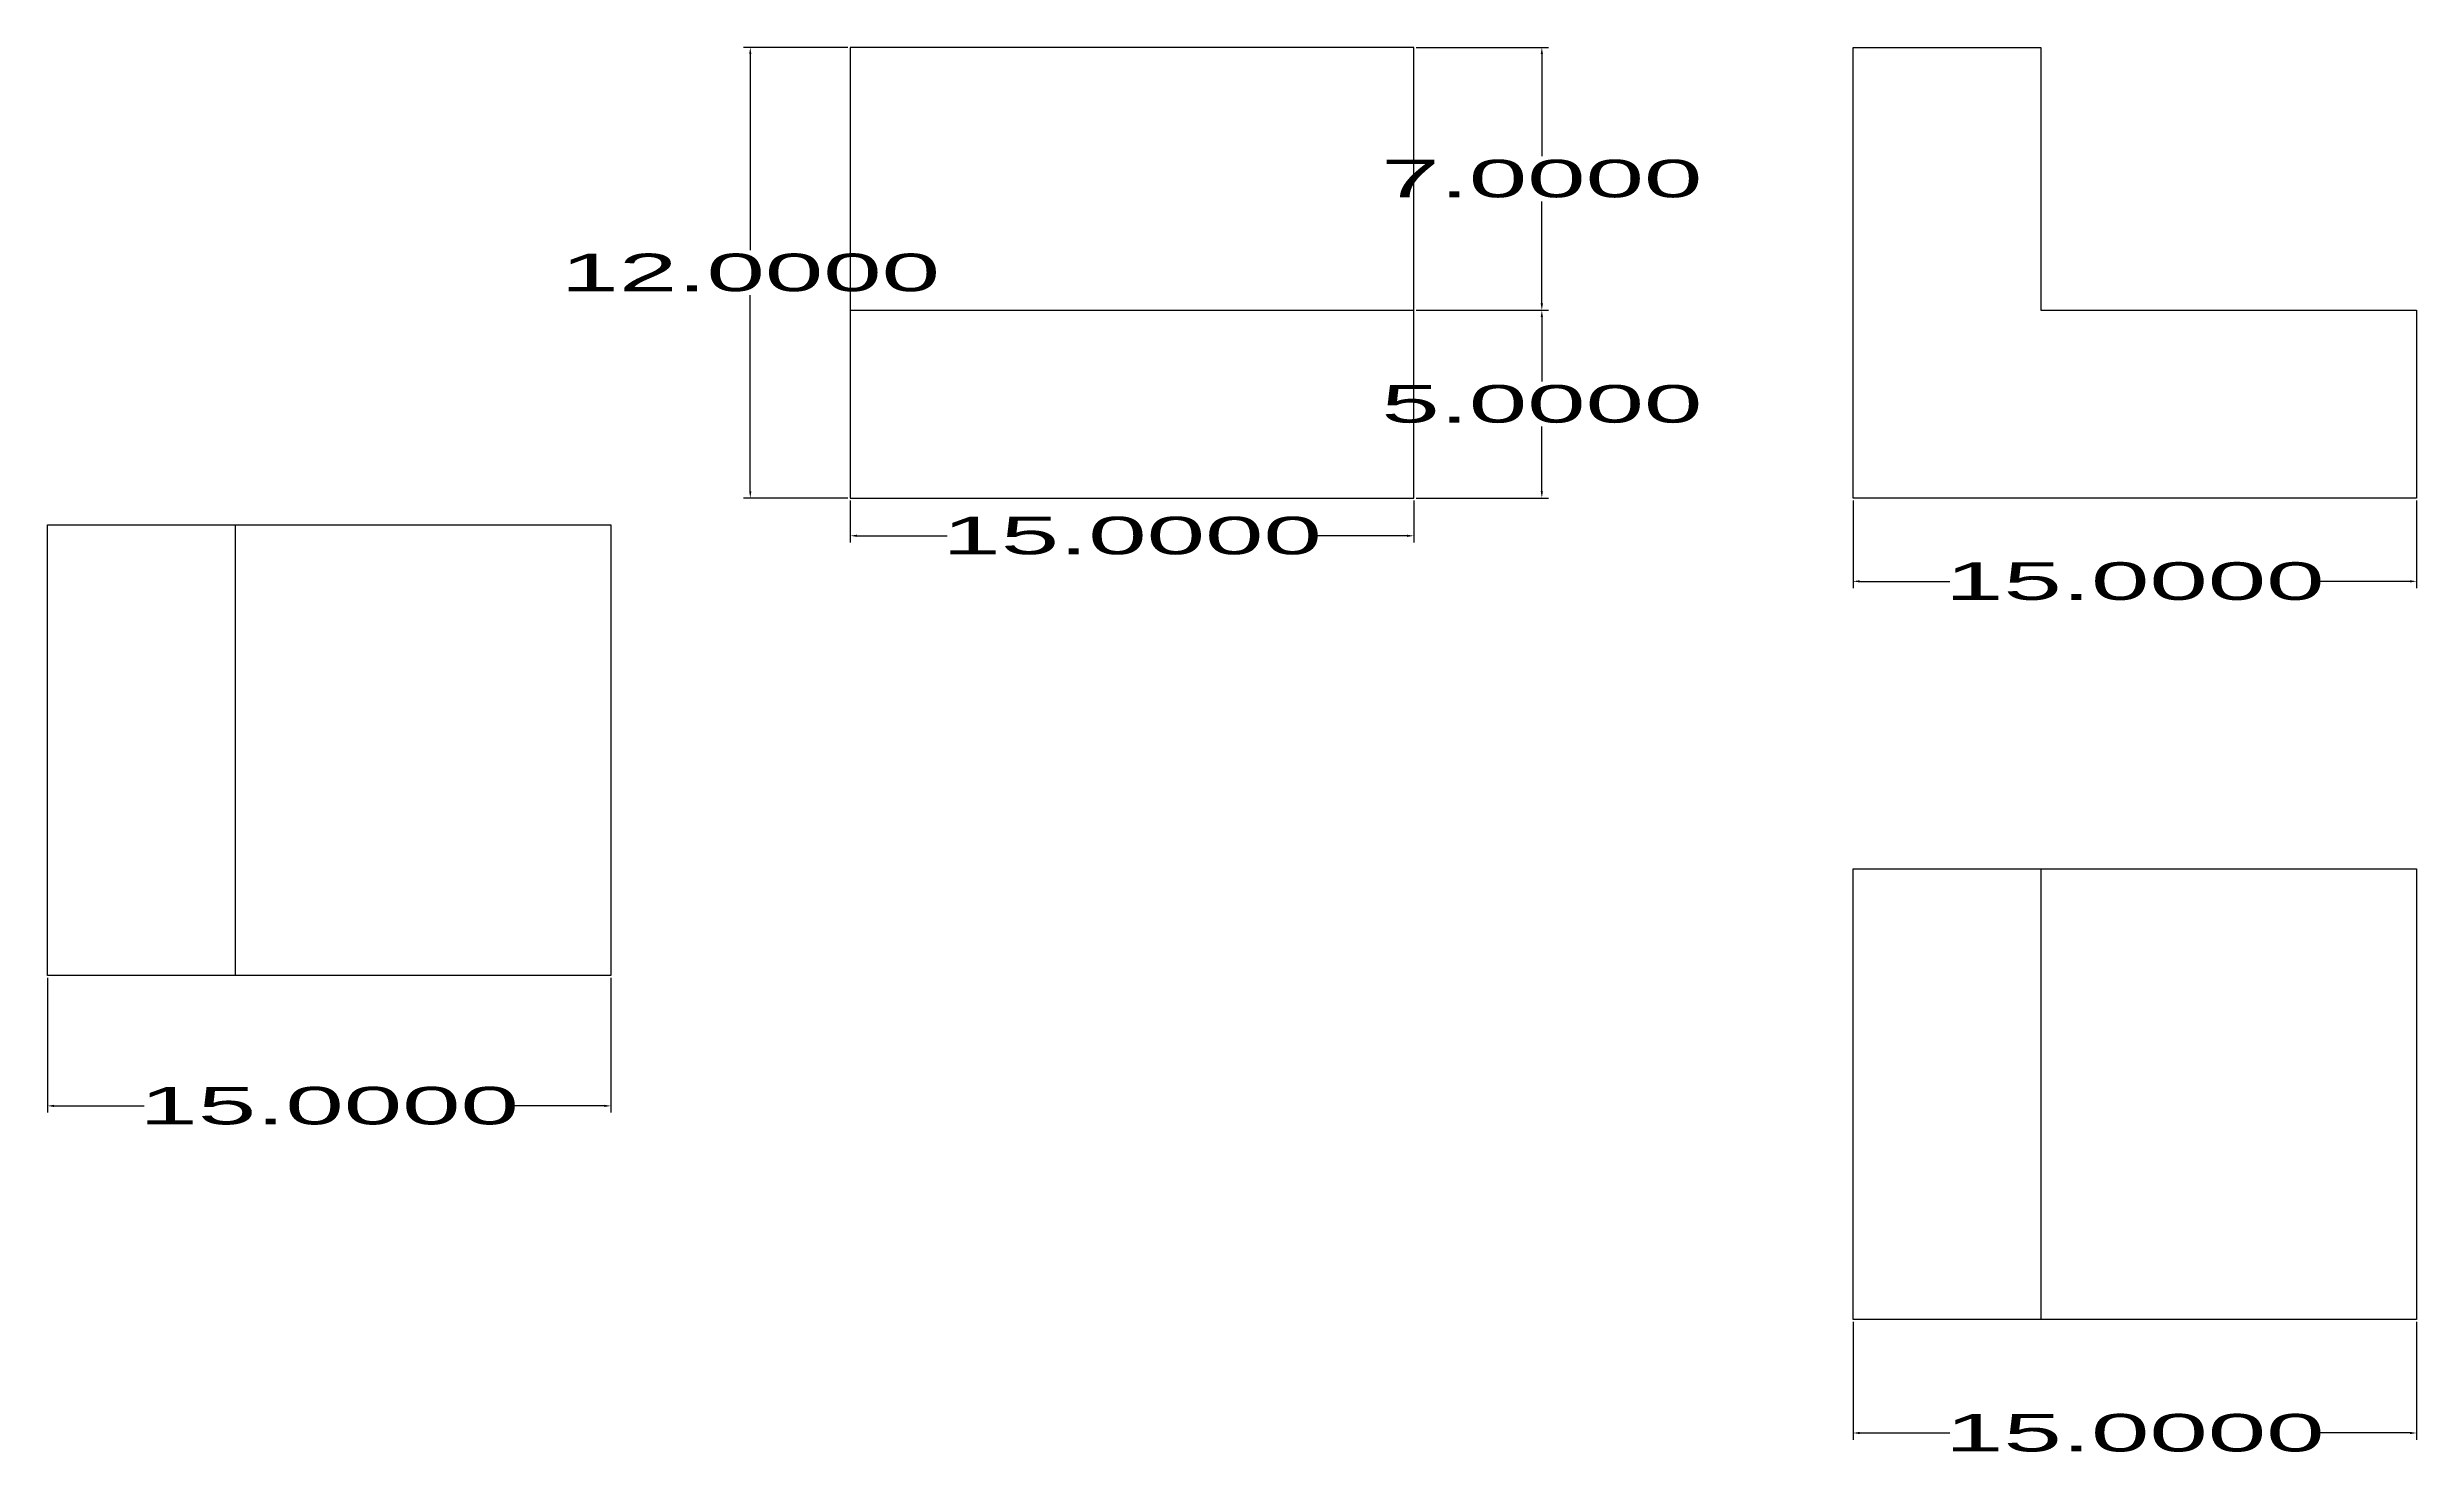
# Model space of a CAD drawing. Header units: inches. Extents: x 15 to 192, y -3 to 49.
# Drawn here: x 15 to 78.1, y -2.8 to 34.7 of the extents above; entities that cross this region are included whole.
import ezdxf

# ---------------------------------------------------------------- set-up
doc = ezdxf.new("R2010")
doc.units = ezdxf.units.IN
doc.header["$LTSCALE"] = 0.25
doc.header["$MEASUREMENT"] = 0
doc.styles.get("Standard").update_dxf_attribs({"font": 'arial.ttf', "width": 2, "height": 1})
doc.dimstyles.get("Standard").update_dxf_attribs({"dimtxt": 0.18, "dimasz": 0.18, "dimexe": 0.18, "dimexo": 0.0625, "dimgap": 0.09, "dimtad": 0, "dimtih": 1, "dimtoh": 1, "dimdec": 4, "dimzin": 0, "dimdsep": 46, "dimtxsty": 'Standard', "dimcen": 0.09, "dimadec": 0, "dimazin": 0, "dimtfac": 1, "dimtdec": 4, "dimtofl": 0, "dimtmove": 0, "dimatfit": 3, "dimfxl": 1, "dimtolj": 1, "dimtzin": 0, "dimarcsym": 0})

# ---------------------------------------------------------------- blocks, each defined once
blk = doc.blocks.new('*D5')
at = {"color": 0, "lineweight": -2, "transparency": 16777216}
for p, q in [((36.368, 22.65), (36.368, 21.526)), ((51.368, 22.65), (51.368, 21.526)), ((36.548, 21.706), (38.947, 21.706)), ((51.188, 21.706), (48.789, 21.706))]:
    blk.add_line(p, q, dxfattribs=at)
at = {"color": 0, "transparency": 16777216}
for points in [[(36.548, 21.736), (36.548, 21.676), (36.368, 21.706)], [(51.188, 21.736), (51.188, 21.676), (51.368, 21.706)]]:
    blk.add_solid(points, dxfattribs=at)
at = {"layer": 'Defpoints', "color": 0, "transparency": 16777216}
for p in [(36.368, 22.712, 12), (51.368, 22.712, 12), (51.368, 21.706)]:
    blk.add_point(p, dxfattribs=at)
at = {"color": 0, "transparency": 16777216, "insert": (43.868, 21.706), "char_height": 1, "attachment_point": 5}
blk.add_mtext('\\A1;15.0000', dxfattribs=at)
blk = doc.blocks.new('*D7')
at = {"color": 0, "lineweight": -2, "transparency": 16777216}
for p, q in [((51.431, 27.712), (54.953, 27.712)), ((54.773, 27.532), (54.773, 25.813)), ((54.773, 22.892), (54.773, 24.612)), ((51.431, 22.712), (54.953, 22.712))]:
    blk.add_line(p, q, dxfattribs=at)
at = {"color": 0, "transparency": 16777216}
for points in [[(54.743, 27.532), (54.803, 27.532), (54.773, 27.712)], [(54.743, 22.892), (54.803, 22.892), (54.773, 22.712)]]:
    blk.add_solid(points, dxfattribs=at)
at = {"layer": 'Defpoints', "color": 0, "transparency": 16777216}
for p in [(51.368, 27.712, 12), (54.773, 27.712), (51.368, 22.712, 12)]:
    blk.add_point(p, dxfattribs=at)
at = {"color": 0, "transparency": 16777216, "insert": (54.773, 25.212), "char_height": 1, "attachment_point": 5}
blk.add_mtext('\\A1;5.0000', dxfattribs=at)
blk = doc.blocks.new('*D8')
at = {"color": 0, "lineweight": -2, "transparency": 16777216}
for p, q in [((51.431, 34.712), (54.953, 34.712)), ((54.773, 34.532), (54.773, 31.813)), ((54.773, 27.892), (54.773, 30.612)), ((51.431, 27.712), (54.953, 27.712))]:
    blk.add_line(p, q, dxfattribs=at)
at = {"color": 0, "transparency": 16777216}
for points in [[(54.743, 34.532), (54.803, 34.532), (54.773, 34.712)], [(54.743, 27.892), (54.803, 27.892), (54.773, 27.712)]]:
    blk.add_solid(points, dxfattribs=at)
at = {"layer": 'Defpoints', "color": 0, "transparency": 16777216}
for p in [(51.368, 34.712, 12), (54.773, 34.712), (51.368, 27.712, 12)]:
    blk.add_point(p, dxfattribs=at)
at = {"color": 0, "transparency": 16777216, "insert": (54.773, 31.212), "char_height": 1, "attachment_point": 5}
blk.add_mtext('\\A1;7.0000', dxfattribs=at)
blk = doc.blocks.new('*D9')
at = {"color": 0, "lineweight": -2, "transparency": 16777216}
for p, q in [((36.306, 34.712), (33.527, 34.712)), ((33.707, 34.532), (33.707, 29.313)), ((33.707, 22.892), (33.707, 28.112)), ((36.306, 22.712), (33.527, 22.712))]:
    blk.add_line(p, q, dxfattribs=at)
at = {"color": 0, "transparency": 16777216}
for points in [[(33.677, 34.532), (33.737, 34.532), (33.707, 34.712)], [(33.677, 22.892), (33.737, 22.892), (33.707, 22.712)]]:
    blk.add_solid(points, dxfattribs=at)
at = {"layer": 'Defpoints', "color": 0, "transparency": 16777216}
for p in [(36.368, 34.712, 12), (33.707, 22.712), (36.368, 22.712, 12)]:
    blk.add_point(p, dxfattribs=at)
at = {"color": 0, "transparency": 16777216, "insert": (33.707, 28.712), "char_height": 1, "attachment_point": 5}
blk.add_mtext('\\A1;12.0000', dxfattribs=at)
blk = doc.blocks.new('*D10')
at = {"color": 0, "lineweight": -2, "transparency": 16777216}
for p, q in [((63.055, 0.771), (63.055, -2.365)), ((78.055, 0.771), (78.055, -2.365)), ((63.235, -2.185), (65.634, -2.185)), ((77.875, -2.185), (75.476, -2.185))]:
    blk.add_line(p, q, dxfattribs=at)
at = {"color": 0, "transparency": 16777216}
for points in [[(63.235, -2.155), (63.235, -2.215), (63.055, -2.185)], [(77.875, -2.155), (77.875, -2.215), (78.055, -2.185)]]:
    blk.add_solid(points, dxfattribs=at)
at = {"layer": 'Defpoints', "color": 0, "transparency": 16777216}
for p in [(63.055, 0.834), (78.055, 0.834), (78.055, -2.185)]:
    blk.add_point(p, dxfattribs=at)
at = {"color": 0, "transparency": 16777216, "insert": (70.555, -2.185), "char_height": 1, "attachment_point": 5}
blk.add_mtext('\\A1;15.0000', dxfattribs=at)
blk = doc.blocks.new('*D11')
at = {"color": 0, "lineweight": -2, "transparency": 16777216}
for p, q in [((63.055, 22.65), (63.055, 20.313)), ((78.055, 22.65), (78.055, 20.313)), ((63.235, 20.493), (65.634, 20.493)), ((77.875, 20.493), (75.476, 20.493))]:
    blk.add_line(p, q, dxfattribs=at)
at = {"color": 0, "transparency": 16777216}
for points in [[(63.235, 20.523), (63.235, 20.463), (63.055, 20.493)], [(77.875, 20.523), (77.875, 20.463), (78.055, 20.493)]]:
    blk.add_solid(points, dxfattribs=at)
at = {"layer": 'Defpoints', "color": 0, "transparency": 16777216}
for p in [(63.055, 22.712, 12), (78.055, 22.712, 12), (78.055, 20.493)]:
    blk.add_point(p, dxfattribs=at)
at = {"color": 0, "transparency": 16777216, "insert": (70.555, 20.493), "char_height": 1, "attachment_point": 5}
blk.add_mtext('\\A1;15.0000', dxfattribs=at)
blk = doc.blocks.new('*D12')
at = {"color": 0, "lineweight": -2, "transparency": 16777216}
for p, q in [((15, 9.938), (15, 6.345)), ((30, 9.938), (30, 6.345)), ((15.18, 6.525), (17.579, 6.525)), ((29.82, 6.525), (27.421, 6.525))]:
    blk.add_line(p, q, dxfattribs=at)
at = {"color": 0, "transparency": 16777216}
for points in [[(15.18, 6.555), (15.18, 6.495), (15, 6.525)], [(29.82, 6.555), (29.82, 6.495), (30, 6.525)]]:
    blk.add_solid(points, dxfattribs=at)
at = {"layer": 'Defpoints', "color": 0, "transparency": 16777216}
for p in [(15, 10), (30, 10), (30, 6.525)]:
    blk.add_point(p, dxfattribs=at)
at = {"color": 0, "transparency": 16777216, "insert": (22.5, 6.525), "char_height": 1, "attachment_point": 5}
blk.add_mtext('\\A1;15.0000', dxfattribs=at)

msp = doc.modelspace()

# ---------------------------------------------------------------- linework, layer by layer
for p, q in [((36.36825, 34.71232, 12), (36.36825, 22.71232, 12)), ((51.36825, 34.71232, 12), (36.36825, 34.71232, 12)), ((36.36825, 34.71232, 12), (36.36825, 27.71232, 12)), ((36.36825, 34.71232, 12), (36.36825, 27.71232, 12)), ((51.36825, 22.71232, 12), (51.36825, 34.71232, 12)), ((63.05478, 22.71232, 12), (63.05478, 34.71232, 12)), ((63.05478, 34.71232, 12), (68.05478, 34.71232, 12)), ((68.05478, 34.71232, 12), (68.05478, 27.71232, 12)), ((36.36825, 27.71232, 12), (51.36825, 27.71232, 12)), ((63.05478, 22.71232, 12), (63.05478, 27.71232, 12)), ((63.05478, 22.71232, 12), (63.05478, 27.71232, 12)), ((63.05478, 22.71232, 12), (63.05478, 27.71232, 12)), ((68.05478, 27.71232, 12), (78.05478, 27.71232, 12)), ((78.05478, 27.71232, 12), (78.05478, 22.71232, 12)), ((36.36825, 22.71232, 12), (51.36825, 22.71232, 12)), ((78.05478, 22.71232, 12), (63.05478, 22.71232, 12)), ((15, 10), (15, 22)), ((15, 22), (30, 22)), ((15, 22), (20, 22)), ((20, 22), (20, 10)), ((30, 22), (30, 10)), ((63.05478, 0.83364), (63.05478, 12.83364)), ((63.05478, 12.83364), (78.05478, 12.83364)), ((63.05478, 12.83364), (68.05478, 12.83364)), ((68.05478, 12.83364), (68.05478, 0.83364)), ((78.05478, 12.83364), (78.05478, 0.83364)), ((30, 10), (15, 10)), ((78.05478, 0.83364), (63.05478, 0.83364))]:
    msp.add_line(p, q)

# ---------------------------------------------------------------- dimensions: what is measured, and where the dimension line sits
for base, p1, p2, picture, middle in [((33.70654, 22.71232), (36.36825, 34.71232, 12), (36.36825, 22.71232, 12), '*D9', (33.70654, 28.71232)), ((54.77299, 34.71232), (51.36825, 27.71232, 12), (51.36825, 34.71232, 12), '*D8', (54.77299, 31.21232))]:
    dim = msp.add_linear_dim(base=base, p1=p1, p2=p2, angle=90, dimstyle='Standard')
    dim.commit()
    dim.dimension.update_dxf_attribs({"geometry": picture, "text_midpoint": middle})
dim = msp.add_linear_dim(base=(54.77299, 27.71232), p1=(51.36825, 22.71232, 12), p2=(51.36825, 27.71232, 12), angle=90, dimstyle='Standard', override={"dimtmove": 1})
dim.commit()
dim.dimension.update_dxf_attribs({"geometry": '*D7', "text_midpoint": (54.77299, 25.21232)})
for base, p1, p2, picture, middle in [((51.36825, 21.70587), (36.36825, 22.71232, 12), (51.36825, 22.71232, 12), '*D5', (43.86825, 21.70587)), ((78.05478, 20.49265), (63.05478, 22.71232, 12), (78.05478, 22.71232, 12), '*D11', (70.55478, 20.49265)), ((30, 6.52542), (15, 10), (30, 10), '*D12', (22.5, 6.52542)), ((78.05478, -2.18532), (63.05478, 0.83364), (78.05478, 0.83364), '*D10', (70.55478, -2.18532))]:
    dim = msp.add_linear_dim(base=base, p1=p1, p2=p2, dimstyle='Standard')
    dim.commit()
    dim.dimension.update_dxf_attribs({"geometry": picture, "text_midpoint": middle})

doc.saveas('drawing.dxf')
